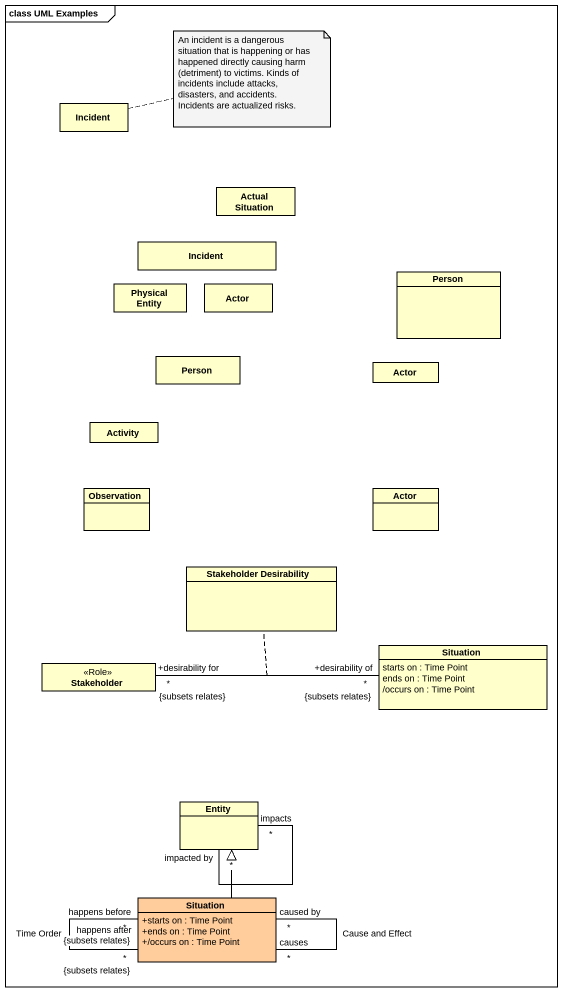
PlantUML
@startuml
mainframe class UML Examples
hide circle
hide empty members
skinparam classAttributeIconSize 0
class Incident
class "Actual Situation" as Actual_Situation
class "Incident" as Incident_2
class "Physical Entity" as Physical_Entity
class "Actor" as Actor_
class "Person" as Person_
class "Person" as Person__2
class "Actor" as Actor__2
class Activity
class Observation
class "Actor" as Actor__3
class "Stakeholder Desirability" as Stakeholder_Desirability
class Situation {
  starts on : Time Point
  ends on : Time Point
  /occurs on : Time Point
}
class Stakeholder <<Role>>
class "Entity" as Entity_
class "Situation" as Situation_2 #FFCC9B {
  +starts on : Time Point
  +ends on : Time Point
  +/occurs on : Time Point
}
Stakeholder "+desirability for\n{subsets relates}\n*" -right- "+desirability of\n{subsets relates}\n*" Situation
(Stakeholder, Situation) .. Stakeholder_Desirability
Entity_ "impacted by\n*" -- "impacts\n*" Entity_
Situation_2 -up-|> Entity_
Situation_2 "happens before\n{subsets relates}\n*" -- "happens after\n{subsets relates}\n*" Situation_2 : Time Order
Situation_2 "causes\n*" -- "caused by\n*" Situation_2 : Cause and Effect
note right of Incident : An incident is a dangerous situation that is happening or has happened directly causing harm (detriment) to victims. Kinds of incidents include attacks, disasters, and accidents. Incidents are actualized risks.
@enduml
